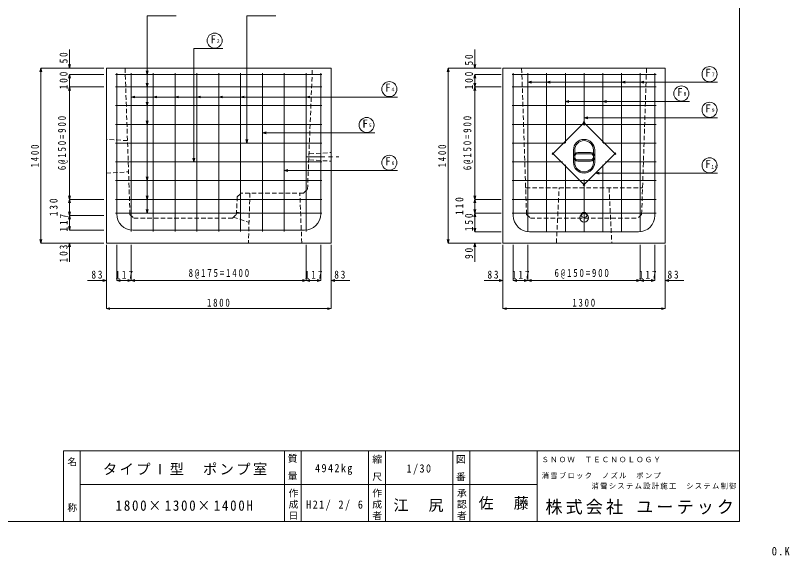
# Model space of a CAD drawing. Units: millimetres at full size, sheet at 1:30. Extents: x -5968 to 6369, y -4500 to 4228.
# Drawn here: x 169 to 6369, y -4500 to -177 of the extents above; entities that cross this region are included whole.
import ezdxf
from ezdxf.enums import TextEntityAlignment as Align

# ---------------------------------------------------------------- set-up
doc = ezdxf.new("R2010")
doc.units = ezdxf.units.MM
doc.header["$LTSCALE"] = 30
doc.linetypes.add('CHAIN1', pattern=[8, 5, -1, 1, -1])
doc.linetypes.add('DASHED1', pattern=[1.8, 1.2, -0.6])
for name, color, linetype, lineweight in [('0-2_本体ブロック', 3, 'Continuous', 9), ('0-3', 7, 'Continuous', 9), ('0-6_寸法', 4, 'Continuous', 9), ('0-A_数量表', 7, 'Continuous', 9), ('0-F', 7, 'Continuous', 9), ('1-0', 7, 'Continuous', 9)]:
    doc.layers.add(name, color=color, linetype=linetype, lineweight=lineweight)
doc.styles.add('@ＭＳ ゴシック', font='')
doc.styles.add('ＭＳ ゴシック', font='')
doc.styles.get('@ＭＳ ゴシック').set_extended_font_data('@MS Gothic')
doc.styles.get('ＭＳ ゴシック').set_extended_font_data('MS Gothic')

msp = doc.modelspace()

# ---------------------------------------------------------------- linework, layer by layer
at = {"layer": '0-2_本体ブロック', "linetype": 'DASHED1'}
for p, q in [((1086.12, -1768.9), (1047.12, -598.88)), ((2508.32, -1568.94), (2547.12, -598.88)), ((4262.34, -1768.9), (4223.34, -598.88)), ((5184.34, -1768.9), (5223.34, -598.88)), ((1945.62, -1628.84), (1977.12, -1598.88)), ((2476.19, -1598.88), (1977.12, -1598.88)), ((2476.19, -1598.88), (2507.42, -1568.9)), ((4255.29, -1557.3), (5191.39, -1557.3)), ((1945.62, -1628.84), (1938.62, -1768.92)), ((1086.12, -1768.9), (1117.12, -1798.88)), ((1907.12, -1798.88), (1938.62, -1768.92)), ((4262.34, -1768.9), (4293.34, -1798.88)), ((5184.34, -1768.9), (5153.34, -1798.88)), ((1117.12, -1798.88), (1907.12, -1798.88)), ((4293.34, -1798.88), (5153.34, -1798.88))]:
    msp.add_line(p, q, dxfattribs=at)
at = {"layer": '0-2_本体ブロック', "color": 7, "linetype": 'DASHED1'}
for p, q in [((1066.45, -1178.88), (897.12, -1168.88)), ((2524.23, -1285.41), (2697.12, -1273.88)), ((2522.67, -1332.25), (2697.12, -1343.88)), ((897.12, -1438.88), (1074.78, -1428.88)), ((2047.12, -1598.88), (2034.7, -1998.88)), ((2462.12, -1998.88), (2447.12, -1598.88)), ((4501.26, -1998.88), (4523.34, -1557.3)), ((4923.34, -1557.3), (4945.42, -1998.88)), ((1913.78, -1792.54), (2035.51, -1831.02)), ((1939.43, -1752.62), (2038.95, -1762.28))]:
    msp.add_line(p, q, dxfattribs=at)
at = {"layer": '0-2_本体ブロック'}
for p, q in [((4638.34, -1253.88), (4638.34, -1353.88)), ((4648.34, -1353.88), (4648.34, -1253.88)), ((4673.34, -1273.88), (4773.34, -1273.88)), ((4673.34, -1283.88), (4773.34, -1283.88)), ((4798.34, -1353.88), (4798.34, -1253.88)), ((4808.34, -1253.88), (4808.34, -1353.88)), ((4673.34, -1333.88), (4773.34, -1333.88)), ((4673.34, -1343.88), (4773.34, -1343.88))]:
    msp.add_line(p, q, dxfattribs=at)
at = {"layer": '0-2_本体ブロック', "color": 4, "linetype": 'CHAIN1'}
msp.add_line((2497.12, -1308.88), (2759.04, -1308.88), dxfattribs=at)
at = {"layer": '0-2_本体ブロック'}
for points in [[(897.12, -1998.88), (2697.12, -1998.88), (2697.12, -598.88), (897.12, -598.88)], [(4073.34, -1998.88), (5373.34, -1998.88), (5373.34, -598.88), (4073.34, -598.88)]]:
    msp.add_lwpolyline(points, close=True, dxfattribs=at)
for centre, radius, start, end in [((4723.34, -1253.88), 85, 0, 180), ((4723.34, -1253.88), 75, 0, 180), ((4673.34, -1308.88), 35, 90, 270), ((4673.34, -1308.88), 25, 90, 270), ((4773.34, -1308.88), 35, 270, 90), ((4773.34, -1308.88), 25, 270, 90), ((4723.34, -1353.88), 85, 180, 0), ((4723.34, -1353.88), 75, 180, 0)]:
    msp.add_arc(centre, radius, start, end, dxfattribs=at)
at = {"layer": '0-2_本体ブロック', "color": 7}
msp.add_ellipse((4723.34, -1796.65), major_axis=(35, 0), ratio=0.982, dxfattribs=at)
at = {"layer": '0-2_本体ブロック', "color": 4}
msp.add_ellipse((4723.34, -1773.68), major_axis=(23.35, 0), ratio=0.8591, dxfattribs=at)
at = {"layer": '0-3', "color": 2}
for p, q in [((2624.12, -648.88), (970.12, -648.88)), ((980.12, -1765.88), (980.12, -638.88)), ((1097.12, -638.88), (1097.12, -1905.88)), ((1272.12, -638.88), (1272.12, -1905.88)), ((1447.12, -638.88), (1447.12, -1905.88)), ((1622.12, -638.88), (1622.12, -1905.88)), ((1797.12, -638.88), (1797.12, -1905.88)), ((1972.12, -638.88), (1972.12, -1905.88)), ((2147.12, -638.88), (2147.12, -1905.88)), ((2322.12, -638.88), (2322.12, -1905.88)), ((2497.12, -638.88), (2497.12, -1905.88)), ((2614.12, -1765.88), (2614.12, -638.88)), ((5300.34, -648.88), (4146.34, -648.88)), ((4156.34, -1778.88), (4156.34, -638.88)), ((4273.34, -638.88), (4273.34, -1908.88)), ((4423.34, -638.88), (4423.34, -1908.88)), ((4573.34, -638.88), (4573.34, -1196.39)), ((4723.34, -638.88), (4723.34, -1058.88)), ((4873.34, -638.88), (4873.34, -1196.39)), ((5023.34, -638.88), (5023.34, -1908.88)), ((5173.34, -638.88), (5173.34, -1908.88)), ((5290.34, -1778.88), (5290.34, -638.88)), ((2624.12, -748.88), (970.12, -748.88)), ((5300.34, -748.88), (4146.34, -748.88)), ((2624.12, -898.88), (970.12, -898.88)), ((5300.34, -898.88), (4146.34, -898.88)), ((2624.12, -1048.88), (970.12, -1048.88)), ((5300.34, -1048.88), (4146.34, -1048.88)), ((4730.41, -1029.32), (4468.78, -1290.95)), ((4977.9, -1290.95), (4716.27, -1029.32)), ((2624.12, -1198.88), (970.12, -1198.88)), ((4570.85, -1198.88), (4146.34, -1198.88)), ((5300.34, -1198.88), (4875.83, -1198.88)), ((4468.78, -1276.81), (4730.41, -1538.44)), ((4716.27, -1538.44), (4977.9, -1276.81)), ((2624.12, -1348.88), (970.12, -1348.88)), ((4550.85, -1348.88), (4146.34, -1348.88)), ((5300.34, -1348.88), (4895.83, -1348.88)), ((4573.34, -1371.37), (4573.34, -1908.88)), ((4873.34, -1371.37), (4873.34, -1908.88)), ((2624.12, -1498.88), (970.12, -1498.88)), ((5300.34, -1498.88), (4146.34, -1498.88)), ((4723.34, -1488.88), (4723.34, -1908.88)), ((2624.12, -1648.88), (970.12, -1648.88)), ((5300.34, -1648.88), (4146.34, -1648.88)), ((2624.12, -1758.88), (970.12, -1758.88)), ((5300.34, -1758.88), (4146.34, -1758.88)), ((2484.12, -1895.88), (1110.12, -1895.88)), ((5160.34, -1908.88), (4286.34, -1908.88))]:
    msp.add_line(p, q, dxfattribs=at)
for centre, start, end in [((1110.12, -1765.88), 180, 270), ((2484.12, -1765.88), 270, 0), ((4286.34, -1778.88), 180, 270), ((5160.34, -1778.88), 270, 0)]:
    msp.add_arc(centre, 130, start, end, dxfattribs=at)
at = {"layer": '0-6_寸法'}
for p, q in [((602.24, -598.88), (602.24, -448.88)), ((3848.88, -598.88), (3848.88, -448.88)), ((372.12, -598.88), (364.35, -627.86)), ((372.12, -598.88), (372.12, -1998.88)), ((372.12, -598.88), (379.88, -627.86)), ((372.12, -598.88), (602.24, -598.88)), ((602.24, -598.88), (594.47, -569.9)), ((602.24, -598.88), (610, -569.9)), ((602.24, -598.88), (878.02, -598.88)), ((3634.21, -598.88), (3626.44, -627.86)), ((3634.21, -598.88), (3634.21, -1998.88)), ((3634.21, -598.88), (3641.97, -627.86)), ((3634.21, -598.88), (3848.88, -598.88)), ((3848.88, -598.88), (3841.12, -569.9)), ((3848.88, -598.88), (3856.65, -569.9)), ((3848.88, -598.88), (4058.01, -598.88)), ((602.24, -648.88), (594.47, -677.86)), ((602.24, -748.88), (602.24, -648.88)), ((602.24, -648.88), (878.02, -648.88)), ((602.24, -648.88), (602.24, -798.88)), ((602.24, -648.88), (610, -677.86)), ((3848.88, -648.88), (3841.12, -677.86)), ((3848.88, -748.88), (3848.88, -648.88)), ((3848.88, -648.88), (4058.01, -648.88)), ((3848.88, -648.88), (3848.88, -798.88)), ((3848.88, -648.88), (3856.65, -677.86)), ((3848.88, -748.88), (3841.12, -719.9)), ((3848.88, -748.88), (3856.65, -719.9)), ((602.24, -748.88), (594.47, -777.86)), ((602.24, -748.88), (594.47, -777.86)), ((602.24, -1648.88), (602.24, -748.88)), ((602.24, -748.88), (602.24, -898.88)), ((602.24, -748.88), (610, -777.86)), ((602.24, -748.88), (602.24, -898.88)), ((602.24, -748.88), (610, -777.86)), ((602.24, -748.88), (878.02, -748.88)), ((3848.88, -748.88), (3841.12, -777.86)), ((3848.88, -1648.88), (3848.88, -748.88)), ((3848.88, -748.88), (4058.01, -748.88)), ((3848.88, -748.88), (3848.88, -898.88)), ((3848.88, -748.88), (3856.65, -777.86)), ((602.24, -1648.88), (602.24, -1498.88)), ((3848.88, -1648.88), (3848.88, -1498.88)), ((3848.88, -1758.88), (3848.88, -1608.88)), ((602.24, -1648.88), (594.47, -1619.9)), ((602.24, -1648.88), (594.47, -1677.86)), ((602.24, -1648.88), (610, -1619.9)), ((602.24, -1778.88), (602.24, -1628.88)), ((602.24, -1778.88), (602.24, -1648.88)), ((602.24, -1648.88), (878.02, -1648.88)), ((602.24, -1648.88), (602.24, -1798.88)), ((602.24, -1648.88), (610, -1677.86)), ((3848.88, -1648.88), (3841.12, -1619.9)), ((3848.88, -1648.88), (3841.12, -1677.86)), ((3848.88, -1648.88), (3856.65, -1619.9)), ((3848.88, -1758.88), (3848.88, -1648.88)), ((3848.88, -1648.88), (4058.01, -1648.88)), ((3848.88, -1648.88), (3848.88, -1798.88)), ((3848.88, -1648.88), (3856.65, -1677.86)), ((3848.88, -1758.88), (3841.12, -1729.9)), ((602.24, -1778.88), (594.47, -1749.9)), ((602.24, -1778.88), (594.47, -1807.86)), ((602.24, -1895.52), (602.24, -1745.52)), ((602.24, -1778.88), (878.02, -1778.88)), ((602.24, -1778.88), (610, -1807.86)), ((3848.88, -1758.88), (3841.12, -1787.86)), ((3848.88, -1908.88), (3848.88, -1758.88)), ((3848.88, -1758.88), (4058.01, -1758.88)), ((3848.88, -1758.88), (3848.88, -1908.88)), ((3848.88, -1758.88), (3856.65, -1787.86)), ((602.24, -1895.52), (594.47, -1866.54)), ((602.24, -1895.52), (610, -1866.54)), ((602.24, -1895.52), (878.02, -1895.52)), ((3848.88, -1908.88), (3841.12, -1879.9)), ((3848.88, -1908.88), (3856.65, -1879.9)), ((3848.88, -1908.88), (4058.01, -1908.88)), ((372.12, -1998.88), (364.35, -1969.9)), ((372.12, -1998.88), (379.88, -1969.9)), ((3634.21, -1998.88), (3626.44, -1969.9)), ((3634.21, -1998.88), (3641.97, -1969.9)), ((372.12, -1998.88), (602.24, -1998.88)), ((602.24, -1998.88), (594.47, -2027.86)), ((602.24, -1998.88), (602.24, -2148.88)), ((602.24, -1998.88), (610, -2027.86)), ((602.24, -1998.88), (878.02, -1998.88)), ((897.12, -2298.88), (897.12, -2013.88)), ((980.12, -2298.88), (980.12, -2013.88)), ((1097.12, -2298.88), (1097.12, -2013.88)), ((2497.12, -2298.88), (2497.12, -2013.88)), ((2614.12, -2298.88), (2614.12, -2013.88)), ((2697.12, -2298.88), (2697.12, -2013.88)), ((3634.21, -1998.88), (3848.88, -1998.88)), ((3848.88, -1998.88), (3841.12, -2027.86)), ((3848.88, -1998.88), (3848.88, -2148.88)), ((3848.88, -1998.88), (3856.65, -2027.86)), ((3848.88, -1998.88), (4058.01, -1998.88)), ((4073.34, -2298.88), (4073.34, -2013.88)), ((4156.34, -2298.88), (4156.34, -2013.88)), ((4273.34, -2298.88), (4273.34, -2013.88)), ((5173.34, -2298.88), (5173.34, -2013.88)), ((5290.34, -2298.88), (5290.34, -2013.88)), ((5373.34, -2298.88), (5373.34, -2013.88)), ((897.12, -2298.88), (868.14, -2291.12)), ((980.12, -2298.88), (1009.1, -2291.12)), ((1097.12, -2298.88), (1068.14, -2291.12)), ((1097.12, -2298.88), (1126.1, -2291.12)), ((2497.12, -2298.88), (2468.14, -2291.12)), ((2497.12, -2298.88), (2526.1, -2291.12)), ((2614.12, -2298.88), (2585.14, -2291.12)), ((2697.12, -2298.88), (2726.1, -2291.12)), ((4073.34, -2298.88), (4044.36, -2291.12)), ((4156.34, -2298.88), (4185.32, -2291.12)), ((4273.34, -2298.88), (4244.36, -2291.12)), ((4273.34, -2298.88), (4302.32, -2291.12)), ((5173.34, -2298.88), (5144.36, -2291.12)), ((5173.34, -2298.88), (5202.32, -2291.12)), ((5290.34, -2298.88), (5261.36, -2291.12)), ((5373.34, -2298.88), (5402.32, -2291.12)), ((897.12, -2298.88), (747.12, -2298.88)), ((897.12, -2298.88), (868.14, -2306.64)), ((897.12, -2523.88), (897.12, -2298.88)), ((980.12, -2298.88), (1130.12, -2298.88)), ((980.12, -2298.88), (1009.1, -2306.64)), ((1097.12, -2298.88), (1068.14, -2306.64)), ((1097.12, -2298.88), (1247.12, -2298.88)), ((1097.12, -2298.88), (2497.12, -2298.88)), ((2497.12, -2298.88), (2347.12, -2298.88)), ((2614.12, -2298.88), (2464.12, -2298.88)), ((2497.12, -2298.88), (2468.14, -2306.64)), ((2497.12, -2298.88), (2526.1, -2306.64)), ((2497.12, -2298.88), (2614.12, -2298.88)), ((2614.12, -2298.88), (2585.14, -2306.64)), ((2697.12, -2298.88), (2847.12, -2298.88)), ((2697.12, -2298.88), (2726.1, -2306.64)), ((2697.12, -2523.88), (2697.12, -2298.88)), ((4073.34, -2298.88), (3923.34, -2298.88)), ((4073.34, -2298.88), (4044.36, -2306.64)), ((4073.34, -2523.88), (4073.34, -2298.88)), ((4156.34, -2298.88), (4306.34, -2298.88)), ((4156.34, -2298.88), (4185.32, -2306.64)), ((4273.34, -2298.88), (4244.36, -2306.64)), ((4273.34, -2298.88), (4423.34, -2298.88)), ((4273.34, -2298.88), (5173.34, -2298.88)), ((5173.34, -2298.88), (5023.34, -2298.88)), ((5290.34, -2298.88), (5140.34, -2298.88)), ((5173.34, -2298.88), (5144.36, -2306.64)), ((5173.34, -2298.88), (5202.32, -2306.64)), ((5173.34, -2298.88), (5290.34, -2298.88)), ((5290.34, -2298.88), (5261.36, -2306.64)), ((5373.34, -2298.88), (5523.34, -2298.88)), ((5373.34, -2298.88), (5402.32, -2306.64)), ((5373.34, -2523.88), (5373.34, -2298.88)), ((897.12, -2523.88), (926.1, -2516.12)), ((2697.12, -2523.88), (897.12, -2523.88)), ((897.12, -2523.88), (926.1, -2531.64)), ((2697.12, -2523.88), (2668.14, -2516.12)), ((2697.12, -2523.88), (2668.14, -2531.64)), ((4073.34, -2523.88), (4102.32, -2516.12)), ((5373.34, -2523.88), (4073.34, -2523.88)), ((4073.34, -2523.88), (4102.32, -2531.64)), ((5373.34, -2523.88), (5344.36, -2516.12)), ((5373.34, -2523.88), (5344.36, -2531.64))]:
    msp.add_line(p, q, dxfattribs=at)
for points in [[(3848.88, -1908.88), (3848.88, -1758.88), (3856.65, -1729.9)], [(602.24, -1895.52), (602.24, -1778.88), (610, -1749.9)], [(980.12, -2298.88), (1097.12, -2298.88), (1126.1, -2306.64)], [(4156.34, -2298.88), (4273.34, -2298.88), (4302.32, -2306.64)]]:
    msp.add_lwpolyline(points, dxfattribs=at)
at = {"layer": '0-A_数量表'}
for p, q in [((1223.8, -178.66), (1456.06, -178.66)), ((2021.96, -178.66), (2254.22, -178.66)), ((1596.98, -1348.88), (1596.98, -441.96)), ((1596.98, -441.96), (1829.25, -441.96)), ((1223.8, -648.88), (1216.03, -619.9)), ((1223.8, -648.88), (1231.56, -619.9)), ((1223.8, -748.88), (1216.03, -719.9)), ((1223.8, -748.88), (1231.56, -719.9)), ((4273.34, -710.38), (4302.32, -702.61)), ((4273.34, -710.38), (5792.93, -710.38)), ((4273.34, -710.38), (4302.32, -718.14)), ((4423.34, -710.38), (4452.32, -702.61)), ((4423.34, -710.38), (4452.32, -718.14)), ((5023.34, -710.38), (5052.32, -702.61)), ((5023.34, -710.38), (5052.32, -718.14)), ((5173.34, -710.38), (5202.32, -702.61)), ((5173.34, -710.38), (5202.32, -718.14)), ((1097.12, -829.7), (1126.1, -821.94)), ((1097.12, -829.7), (1126.1, -837.47)), ((1097.12, -829.7), (3228.62, -829.7)), ((1272.12, -829.7), (1301.1, -821.94)), ((1272.12, -829.7), (1301.1, -837.47)), ((1447.12, -829.7), (1476.1, -821.94)), ((1447.12, -829.7), (1476.1, -837.47)), ((1622.12, -829.7), (1651.1, -821.94)), ((1622.12, -829.7), (1651.1, -837.47)), ((1797.12, -829.7), (1826.1, -821.94)), ((1797.12, -829.7), (1826.1, -837.47)), ((1972.12, -829.7), (2001.1, -821.94)), ((1972.12, -829.7), (2001.1, -837.47)), ((2497.12, -829.7), (2526.1, -821.94)), ((2497.12, -829.7), (2526.1, -821.94)), ((2497.12, -829.7), (2526.1, -837.47)), ((4573.34, -864.97), (4602.32, -857.2)), ((4573.34, -864.97), (5567.15, -864.97)), ((4573.34, -864.97), (4602.32, -872.73)), ((4873.34, -864.97), (4902.32, -857.2)), ((4873.34, -864.97), (4902.32, -872.73)), ((1223.8, -898.88), (1216.03, -869.9)), ((1223.8, -898.88), (1231.56, -869.9)), ((1223.8, -1048.88), (1216.03, -1019.9)), ((1223.8, -1048.88), (1231.56, -1019.9)), ((4723.34, -995.72), (5792.93, -995.72)), ((2146.97, -1117.07), (2175.94, -1109.31)), ((2021.96, -1198.88), (2029.72, -1169.9)), ((2146.97, -1117.07), (2175.94, -1124.84)), ((2147.12, -1117.07), (3046.36, -1117.07)), ((1596.98, -1348.88), (1589.22, -1319.9)), ((1596.98, -1348.88), (1604.75, -1319.9)), ((2320.39, -1419.03), (2349.37, -1411.26)), ((2320.39, -1419.03), (2349.37, -1426.79)), ((2322.12, -1419.03), (3228.62, -1419.03)), ((1223.8, -1498.88), (1216.03, -1469.9)), ((1223.8, -1498.88), (1231.56, -1469.9)), ((4814.48, -1440.22), (4843.46, -1432.46)), ((4814.48, -1440.22), (5792.93, -1440.22)), ((4814.48, -1440.22), (4843.46, -1447.99)), ((1223.8, -1648.88), (1216.03, -1619.9)), ((1223.8, -1648.88), (1231.56, -1619.9)), ((1223.8, -1758.88), (1231.56, -1729.9))]:
    msp.add_line(p, q, dxfattribs=at)
for points in [[(1223.8, -178.66), (1223.8, -1758.88), (1216.03, -1729.9)], [(2021.96, -178.66), (2021.96, -1198.88), (2014.19, -1169.9)]]:
    msp.add_lwpolyline(points, dxfattribs=at)
at = {"layer": '0-A_数量表', "color": 4}
for centre in [(1764.32, -378.63), (5728, -647.05), (3163.7, -766.37), (5502.23, -801.64), (5728, -932.39), (2981.44, -1053.74), (3163.7, -1355.7), (5728, -1376.89)]:
    msp.add_circle(centre, 60.31, dxfattribs=at)
at = {"layer": '0-F'}
for q in [(4752.32, -987.95), (4752.32, -1003.48)]:
    msp.add_line((4723.34, -995.72), q, dxfattribs=at)
at = {"layer": '1-0', "color": 5}
for p, q in [((5967.67, -4227.98), (5967.67, 4227.98)), ((-5967.67, -4227.98), (5967.67, -4227.98))]:
    msp.add_line(p, q, dxfattribs=at)
at = {"layer": '1-0', "color": 2}
for p, q in [((552.67, -3660.98), (552.67, -4227.98)), ((552.67, -3660.98), (5967.67, -3660.98)), ((687.67, -3660.98), (687.67, -4227.98)), ((2322.67, -3660.98), (2322.67, -4227.98)), ((2457.67, -3660.98), (2457.67, -4227.98)), ((2997.67, -3660.98), (2997.67, -4227.98)), ((3132.67, -3660.98), (3132.67, -4227.98)), ((3672.67, -3660.98), (3672.67, -4227.98)), ((3807.67, -3660.98), (3807.67, -4227.98)), ((4347.67, -4227.98), (4347.67, -3660.98)), ((5967.67, -3660.98), (5967.67, -4227.98)), ((687.67, -3930.98), (2322.67, -3930.98)), ((2322.67, -3930.98), (4347.67, -3930.98)), ((702.67, -4227.98), (5967.67, -4227.98))]:
    msp.add_line(p, q, dxfattribs=at)

# ---------------------------------------------------------------- texts
at = {"layer": '0-2_本体ブロック', "color": 7, "insert": (6226.88, -4500), "char_height": 65.98, "attachment_point": 7, "style": 'ＭＳ ゴシック'}
msp.add_mtext('\\T1.27;\\W0.9;O.K', dxfattribs=at)
at = {"layer": '0-6_寸法', "color": 7, "char_height": 64.15, "attachment_point": 7, "rotation": 90, "style": 'ＭＳ ゴシック'}
for s, insert in [('\\T1.39;\\W0.85;50', (587.24, -560.61)), ('\\T1.39;\\W0.85;50', (3833.88, -577.64)), ('\\T1.41;\\W0.85;100', (587.24, -768.55)), ('\\T1.41;\\W0.85;100', (3833.88, -768.55)), ('\\T1.43;\\W0.8;6@150=900', (587.24, -1415.33)), ('\\T1.43;\\W0.8;6@150=900', (3833.88, -1415.33)), ('\\T1.41;\\W0.8;1400', (357.12, -1393.02)), ('\\T1.41;\\W0.8;1400', (3619.21, -1393.02)), ('\\T1.41;\\W0.85;130', (507.1, -1783.55)), ('\\T1.41;\\W0.85;110', (3756.84, -1773.55)), ('\\T1.41;\\W0.85;117', (587.24, -1906.88)), ('\\T1.41;\\W0.85;150', (3833.88, -1903.55)), ('\\T1.41;\\W0.85;103', (587.24, -2153.63)), ('\\T1.39;\\W0.85;90', (3833.88, -2125.8))]:
    msp.add_mtext(s, dxfattribs=dict(at, insert=insert))
at = {"layer": '0-6_寸法', "color": 7, "char_height": 64.15, "attachment_point": 7, "style": 'ＭＳ ゴシック'}
for s, insert in [('\\T1.39;\\W0.85;83', (777.49, -2283.88)), ('\\T1.41;\\W0.85;117', (968.94, -2283.88)), ('\\T1.43;\\W0.8;8@175=1400', (1556.21, -2283.88)), ('\\T1.41;\\W0.85;117', (2485.94, -2283.88)), ('\\T1.39;\\W0.85;83', (2722.78, -2283.88)), ('\\T1.39;\\W0.85;83', (3949.46, -2283.88)), ('\\T1.41;\\W0.85;117', (4145.17, -2283.88)), ('\\T1.43;\\W0.8;6@150=900', (4486.96, -2283.88)), ('\\T1.41;\\W0.85;117', (5162.17, -2283.88)), ('\\T1.39;\\W0.85;83', (5391.6, -2283.88)), ('\\T1.41;\\W0.8;1800', (1702.98, -2508.88)), ('\\T1.41;\\W0.8;1300', (4629.2, -2508.88))]:
    msp.add_mtext(s, dxfattribs=dict(at, insert=insert))
at = {"layer": '0-A_数量表', "style": 'ＭＳ ゴシック'}
for s, height, p in [('F', 64.15, (1730.62, -418.16)), ('2', 29.33, (1782.08, -404.34)), ('F', 64.15, (5694.3, -686.58)), ('7', 29.33, (5745.76, -672.76)), ('F', 64.15, (3129.99, -805.91)), ('4', 29.33, (3181.45, -792.09)), ('F', 64.15, (5468.52, -841.17)), ('8', 29.33, (5519.99, -827.35)), ('F', 64.15, (5694.3, -971.92)), ('9', 29.33, (5745.76, -958.1)), ('F', 64.15, (2947.73, -1093.27)), ('5', 29.33, (2999.2, -1079.45)), ('F', 64.15, (3129.99, -1395.23)), ('6', 29.33, (3181.45, -1381.41)), ('F', 64.15, (5694.3, -1416.43))]:
    msp.add_text(s, height=height, dxfattribs=at).set_placement(p, align=Align.BOTTOM_LEFT)
at = {"layer": '0-A_数量表', "insert": (5742.84, -1402.61), "char_height": 29.33, "attachment_point": 7, "style": 'ＭＳ ゴシック'}
msp.add_mtext('\\T1.37;\\W0.9;10', dxfattribs=at)
at = {"layer": '1-0', "attachment_point": 7, "rotation": 270, "style": '@ＭＳ ゴシック'}
for s, insert, char_height in [('\\T1.17;名\u3000\u3000\u3000称', (587.09, -3708.98), 56.09), ('\\T1.21;質\\~量', (2353.42, -3682.17), 56.09), ('\\T1.21;縮\\~尺', (3029.06, -3689.9), 56.52), ('\\T1.21;図\\~番', (3699.54, -3689.9), 56.52), ('\\T1.17;作成日', (2359.48, -3960.3), 56.52), ('\\T1.17;作成者', (3029.06, -3960.3), 56.52), ('\\T1.17;承認者', (3707.28, -3960.3), 56.52)]:
    msp.add_mtext(s, dxfattribs=dict(at, insert=insert, char_height=char_height))
at = {"layer": '1-0', "attachment_point": 7, "style": 'ＭＳ ゴシック'}
for s, insert, char_height in [('\\T1.17;ＳＮＯＷ\u3000ＴＥＣＮＯＬＯＧＹ', (4382.78, -3753.86), 42.06), ('\\T1.17;タイプⅠ型\u3000ポンプ室', (870.17, -3856.22), 83.63), ('\\T1.28;\\W0.9;4942kg', (2568.67, -3854.77), 65.98), ('\\T1.28;\\W0.9;1/30', (3301.79, -3851.79), 65.98), ('\\T1.17;消雪ブロック\u3000ノズル\u3000ポンプ\u3000', (4383.63, -3886.14), 42.06), ('\\T1.17;消雪システム設計施工\u3000システム制御', (4782.91, -3969.56), 42.06), ('\\T1.17;佐\u3000藤', (3878.7, -4133.6), 87.98), ('\\T1.28;\\W0.9;1800×1300×1400H', (971.67, -4142.99), 83.58), ('\\T1.28;\\W0.9;H21/\\~2/\\~6', (2497.95, -4141.02), 65.98), ('\\T1.17;江\u3000尻', (3196.55, -4151.09), 87.98), ('\\T1.18;株式会社\\~ユーテック', (4413.64, -4172.33), 100.4)]:
    msp.add_mtext(s, dxfattribs=dict(at, insert=insert, char_height=char_height))

doc.saveas('drawing.dxf')
